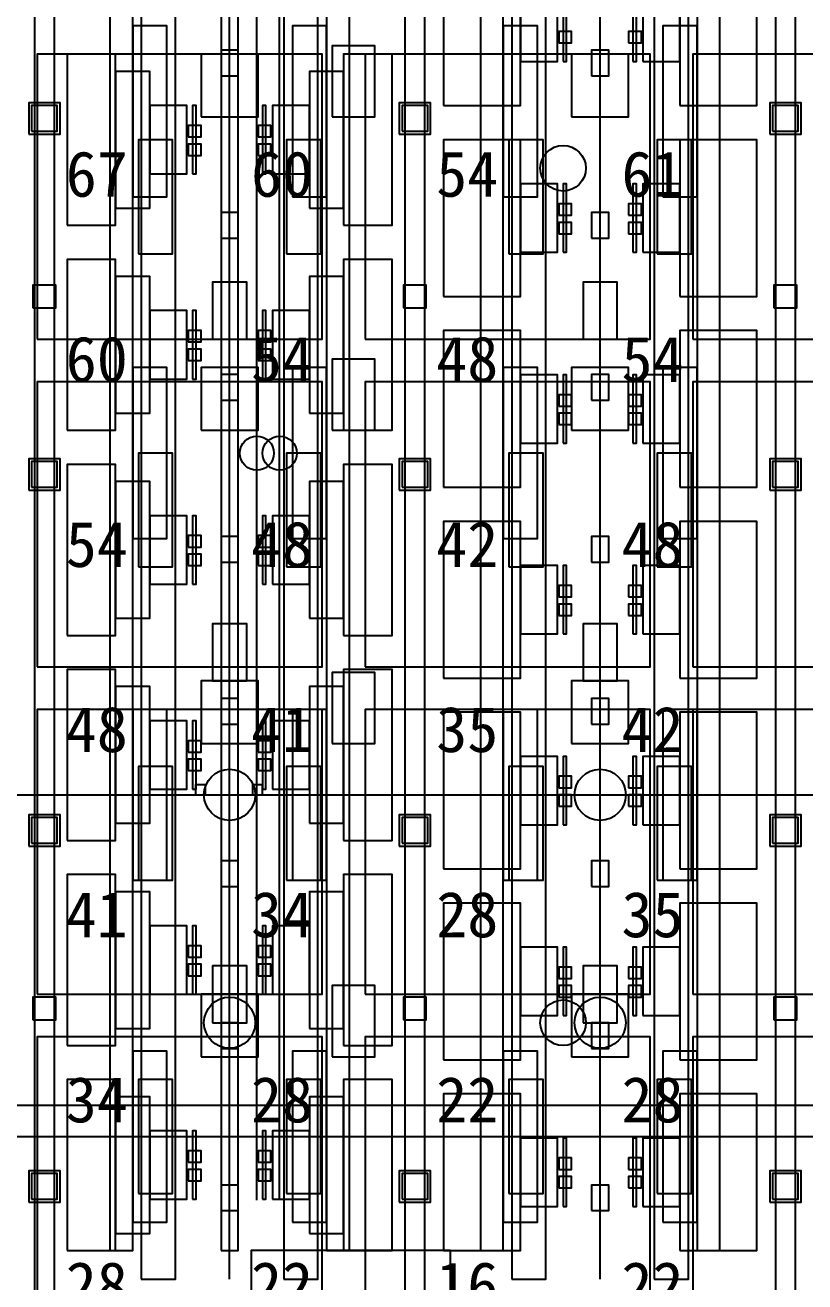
# Model space of a CAD drawing. Header units: metres. Extents: x -1640 to 1560, y -268 to 2338.
# Drawn here: x -118.92 to -91.57, y 889.9 to 934.02 of the extents above; entities that cross this region are included whole.
import ezdxf

# ---------------------------------------------------------------- set-up
doc = ezdxf.new("R2010")
doc.units = ezdxf.units.M
for name, color, linetype in [('1F_CHL', 4, 'Continuous'), ('1F_EHS_GAS_DETECTOR', 6, 'Continuous'), ('1F_PUMP', 2, 'Continuous'), ('1F_SCR', 3, 'Continuous'), ('1F_STRUCT_COLUMN', 8, 'Continuous'), ('2F_CSF_LATERAL_RACK_CONCEPT', 9, 'Continuous'), ('2F_EHS_GAS_DETECTOR', 6, 'Continuous'), ('2F_RFG', 5, 'Continuous'), ('2F_STRUCT_COLUMN', 8, 'Continuous'), ('2F_VMB', 6, 'Continuous'), ('3F_CLEANROOM_OVERHEAD_PIPE_DUCT_CONCEPT', 9, 'Continuous'), ('3F_CMP', 5, 'Continuous'), ('3F_EHS_EGRESS_DIST_M', 2, 'Continuous'), ('3F_EHS_SAFETY_SHOWER_EYEWASH_CONCEPT', 3, 'Continuous'), ('3F_ETCH', 2, 'Continuous'), ('3F_FOUP', 5, 'Continuous'), ('3F_OHT', 9, 'Continuous'), ('3F_OHTV', 1, 'Continuous'), ('3F_STRUCT_COLUMN', 8, 'Continuous'), ('3F_TBAR', 6, 'Continuous'), ('4F_FFU', 1, 'Continuous'), ('4F_STRUCT_PLENUM_TRUSS_CONCEPT', 9, 'Continuous'), ('5F_CHL', 4, 'Continuous'), ('5F_EHS_GAS_DETECTOR', 6, 'Continuous'), ('5F_PUMP', 2, 'Continuous'), ('5F_SCR', 3, 'Continuous'), ('5F_STRUCT_COLUMN', 8, 'Continuous'), ('6F_CSF_LATERAL_RACK_CONCEPT', 9, 'Continuous'), ('6F_EHS_GAS_DETECTOR', 6, 'Continuous'), ('6F_RFG', 5, 'Continuous'), ('6F_STRUCT_COLUMN', 8, 'Continuous'), ('6F_VMB', 6, 'Continuous'), ('7F_CLEANROOM_OVERHEAD_PIPE_DUCT_CONCEPT', 9, 'Continuous'), ('7F_CMP', 5, 'Continuous'), ('7F_EHS_EGRESS_DIST_M', 2, 'Continuous'), ('7F_EHS_SAFETY_SHOWER_EYEWASH_CONCEPT', 3, 'Continuous'), ('7F_ETCH', 2, 'Continuous'), ('7F_FOUP', 5, 'Continuous'), ('7F_OHT', 9, 'Continuous'), ('7F_OHTV', 1, 'Continuous'), ('7F_STRUCT_COLUMN', 8, 'Continuous'), ('7F_TBAR', 6, 'Continuous'), ('8F_FFU', 1, 'Continuous'), ('8F_STRUCT_PLENUM_TRUSS_CONCEPT', 9, 'Continuous'), ('EHS_GAS_SUPPLY', 3, 'Continuous'), ('EHS_PROCESS_EXHAUST', 1, 'Continuous'), ('EHS_TREATED_EXHAUST', 30, 'Continuous'), ('RF_RSC', 4, 'Continuous'), ('UTIL_GAS.SPEC_CONCEPT', 3, 'Continuous'), ('UTIL_PCW.R_CONCEPT', 1, 'Continuous'), ('UTIL_PCW.R_RISER', 1, 'Continuous'), ('UTIL_PCW.S_CONCEPT', 6, 'Continuous'), ('UTIL_PCW.S_RISER', 6, 'Continuous'), ('UTIL_UPW.R_CONCEPT', 2, 'Continuous'), ('UTIL_UPW.S_CONCEPT', 1, 'Continuous')]:
    doc.layers.add(name, color=color, linetype=linetype)

msp = doc.modelspace()

# ---------------------------------------------------------------- linework, layer by layer
at = {"layer": '1F_CHL'}
for points in [[(-108.15, 930.8), (-106.65, 930.8), (-106.65, 933.3), (-108.15, 933.3)], [(-108.15, 919.8), (-106.65, 919.8), (-106.65, 922.3), (-108.15, 922.3)], [(-108.15, 908.8), (-106.65, 908.8), (-106.65, 911.3), (-108.15, 911.3)], [(-108.15, 897.8), (-106.65, 897.8), (-106.65, 900.3), (-108.15, 900.3)]]:
    msp.add_lwpolyline(points, close=True, dxfattribs=at)
at = {"layer": '1F_EHS_GAS_DETECTOR'}
for centre in [(-111.75, 899), (-98.75, 899)]:
    msp.add_circle(centre, 0.9, dxfattribs=at)
at = {"layer": '1F_PUMP'}
for points in [[(-114.95, 926), (-113.75, 926), (-113.75, 930), (-114.95, 930)], [(-109.75, 926), (-108.55, 926), (-108.55, 930), (-109.75, 930)], [(-101.95, 926), (-100.75, 926), (-100.75, 930), (-101.95, 930)], [(-96.75, 926), (-95.55, 926), (-95.55, 930), (-96.75, 930)], [(-114.95, 915), (-113.75, 915), (-113.75, 919), (-114.95, 919)], [(-109.75, 915), (-108.55, 915), (-108.55, 919), (-109.75, 919)], [(-101.95, 915), (-100.75, 915), (-100.75, 919), (-101.95, 919)], [(-96.75, 915), (-95.55, 915), (-95.55, 919), (-96.75, 919)], [(-114.95, 904), (-113.75, 904), (-113.75, 908), (-114.95, 908)], [(-109.75, 904), (-108.55, 904), (-108.55, 908), (-109.75, 908)], [(-101.95, 904), (-100.75, 904), (-100.75, 908), (-101.95, 908)], [(-96.75, 904), (-95.55, 904), (-95.55, 908), (-96.75, 908)], [(-114.95, 893), (-113.75, 893), (-113.75, 897), (-114.95, 897)], [(-109.75, 893), (-108.55, 893), (-108.55, 897), (-109.75, 897)], [(-101.95, 893), (-100.75, 893), (-100.75, 897), (-101.95, 897)], [(-96.75, 893), (-95.55, 893), (-95.55, 897), (-96.75, 897)]]:
    msp.add_lwpolyline(points, close=True, dxfattribs=at)
at = {"layer": '1F_SCR'}
for points in [[(-112.75, 930.8), (-110.75, 930.8), (-110.75, 933), (-112.75, 933)], [(-99.75, 930.8), (-97.75, 930.8), (-97.75, 933), (-99.75, 933)], [(-112.75, 919.8), (-110.75, 919.8), (-110.75, 922), (-112.75, 922)], [(-99.75, 919.8), (-97.75, 919.8), (-97.75, 922), (-99.75, 922)], [(-112.75, 908.8), (-110.75, 908.8), (-110.75, 911), (-112.75, 911)], [(-99.75, 908.8), (-97.75, 908.8), (-97.75, 911), (-99.75, 911)], [(-112.75, 897.8), (-110.75, 897.8), (-110.75, 900), (-112.75, 900)], [(-99.75, 897.8), (-97.75, 897.8), (-97.75, 900), (-99.75, 900)]]:
    msp.add_lwpolyline(points, close=True, dxfattribs=at)
at = {"layer": '1F_STRUCT_COLUMN'}
for points in [[(-118.8, 930.2), (-117.7, 930.2), (-117.7, 931.3), (-118.8, 931.3)], [(-105.8, 930.2), (-104.7, 930.2), (-104.7, 931.3), (-105.8, 931.3)], [(-92.8, 930.2), (-91.7, 930.2), (-91.7, 931.3), (-92.8, 931.3)], [(-118.8, 917.7), (-117.7, 917.7), (-117.7, 918.8), (-118.8, 918.8)], [(-105.8, 917.7), (-104.7, 917.7), (-104.7, 918.8), (-105.8, 918.8)], [(-92.8, 917.7), (-91.7, 917.7), (-91.7, 918.8), (-92.8, 918.8)], [(-118.8, 905.2), (-117.7, 905.2), (-117.7, 906.3), (-118.8, 906.3)], [(-105.8, 905.2), (-104.7, 905.2), (-104.7, 906.3), (-105.8, 906.3)], [(-92.8, 905.2), (-91.7, 905.2), (-91.7, 906.3), (-92.8, 906.3)], [(-118.8, 892.7), (-117.7, 892.7), (-117.7, 893.8), (-118.8, 893.8)], [(-105.8, 892.7), (-104.7, 892.7), (-104.7, 893.8), (-105.8, 893.8)], [(-92.8, 892.7), (-91.7, 892.7), (-91.7, 893.8), (-92.8, 893.8)]]:
    msp.add_lwpolyline(points, close=True, dxfattribs=at)
at = {"layer": '2F_CSF_LATERAL_RACK_CONCEPT'}
for points in [[(-115.95, 891), (-115.15, 891), (-115.15, 1041), (-115.95, 1041)], [(-108.35, 891), (-107.55, 891), (-107.55, 1041), (-108.35, 1041)], [(-102.95, 891), (-102.15, 891), (-102.15, 1041), (-102.95, 1041)], [(-95.35, 891), (-94.55, 891), (-94.55, 1041), (-95.35, 1041)]]:
    msp.add_lwpolyline(points, close=True, dxfattribs=at)
at = {"layer": '2F_EHS_GAS_DETECTOR'}
for centre in [(-111.75, 907), (-98.75, 907)]:
    msp.add_circle(centre, 0.9, dxfattribs=at)
at = {"layer": '2F_RFG'}
for points in [[(-115.15, 928), (-113.95, 928), (-113.95, 934), (-115.15, 934)], [(-109.55, 928), (-108.35, 928), (-108.35, 934), (-109.55, 934)], [(-102.15, 928), (-100.95, 928), (-100.95, 934), (-102.15, 934)], [(-96.55, 928), (-95.35, 928), (-95.35, 934), (-96.55, 934)], [(-115.15, 916), (-113.95, 916), (-113.95, 922), (-115.15, 922)], [(-109.55, 916), (-108.35, 916), (-108.35, 922), (-109.55, 922)], [(-102.15, 916), (-100.95, 916), (-100.95, 922), (-102.15, 922)], [(-96.55, 916), (-95.35, 916), (-95.35, 922), (-96.55, 922)], [(-115.15, 904), (-113.95, 904), (-113.95, 910), (-115.15, 910)], [(-109.55, 904), (-108.35, 904), (-108.35, 910), (-109.55, 910)], [(-102.15, 904), (-100.95, 904), (-100.95, 910), (-102.15, 910)], [(-96.55, 904), (-95.35, 904), (-95.35, 910), (-96.55, 910)], [(-115.15, 892), (-113.95, 892), (-113.95, 898), (-115.15, 898)], [(-109.55, 892), (-108.35, 892), (-108.35, 898), (-109.55, 898)], [(-102.15, 892), (-100.95, 892), (-100.95, 898), (-102.15, 898)], [(-96.55, 892), (-95.35, 892), (-95.35, 898), (-96.55, 898)]]:
    msp.add_lwpolyline(points, close=True, dxfattribs=at)
at = {"layer": '2F_STRUCT_COLUMN'}
for points in [[(-118.7, 930.3), (-117.8, 930.3), (-117.8, 931.2), (-118.7, 931.2)], [(-105.7, 930.3), (-104.8, 930.3), (-104.8, 931.2), (-105.7, 931.2)], [(-92.7, 930.3), (-91.8, 930.3), (-91.8, 931.2), (-92.7, 931.2)], [(-118.7, 917.8), (-117.8, 917.8), (-117.8, 918.7), (-118.7, 918.7)], [(-105.7, 917.8), (-104.8, 917.8), (-104.8, 918.7), (-105.7, 918.7)], [(-92.7, 917.8), (-91.8, 917.8), (-91.8, 918.7), (-92.7, 918.7)], [(-118.7, 905.3), (-117.8, 905.3), (-117.8, 906.2), (-118.7, 906.2)], [(-105.7, 905.3), (-104.8, 905.3), (-104.8, 906.2), (-105.7, 906.2)], [(-92.7, 905.3), (-91.8, 905.3), (-91.8, 906.2), (-92.7, 906.2)], [(-118.7, 892.8), (-117.8, 892.8), (-117.8, 893.7), (-118.7, 893.7)], [(-105.7, 892.8), (-104.8, 892.8), (-104.8, 893.7), (-105.7, 893.7)], [(-92.7, 892.8), (-91.8, 892.8), (-91.8, 893.7), (-92.7, 893.7)]]:
    msp.add_lwpolyline(points, close=True, dxfattribs=at)
at = {"layer": '2F_VMB'}
for points in [[(-112.35, 923), (-111.15, 923), (-111.15, 925), (-112.35, 925)], [(-99.35, 923), (-98.15, 923), (-98.15, 925), (-99.35, 925)], [(-112.35, 911), (-111.15, 911), (-111.15, 913), (-112.35, 913)], [(-99.35, 911), (-98.15, 911), (-98.15, 913), (-99.35, 913)], [(-112.35, 899), (-111.15, 899), (-111.15, 901), (-112.35, 901)], [(-99.35, 899), (-98.15, 899), (-98.15, 901), (-99.35, 901)]]:
    msp.add_lwpolyline(points, close=True, dxfattribs=at)
at = {"layer": '3F_CLEANROOM_OVERHEAD_PIPE_DUCT_CONCEPT'}
for points in [[(-114.85, 890), (-113.65, 890), (-113.65, 1042), (-114.85, 1042)], [(-109.85, 890), (-108.65, 890), (-108.65, 1042), (-109.85, 1042)], [(-101.85, 890), (-100.65, 890), (-100.65, 1042), (-101.85, 1042)], [(-96.85, 890), (-95.65, 890), (-95.65, 1042), (-96.85, 1042)]]:
    msp.add_lwpolyline(points, close=True, dxfattribs=at)
at = {"layer": '3F_CMP'}
for points in [[(-104.25, 931.2), (-101.55, 931.2), (-101.55, 936.7), (-104.25, 936.7)], [(-95.95, 931.2), (-93.25, 931.2), (-93.25, 936.7), (-95.95, 936.7)], [(-101.55, 932.75), (-100.25, 932.75), (-100.25, 935.15), (-101.55, 935.15)], [(-97.25, 932.75), (-95.95, 932.75), (-95.95, 935.15), (-97.25, 935.15)], [(-104.25, 924.5), (-101.55, 924.5), (-101.55, 930), (-104.25, 930)], [(-95.95, 924.5), (-93.25, 924.5), (-93.25, 930), (-95.95, 930)], [(-101.55, 926.05), (-100.25, 926.05), (-100.25, 928.45), (-101.55, 928.45)], [(-97.25, 926.05), (-95.95, 926.05), (-95.95, 928.45), (-97.25, 928.45)], [(-104.25, 917.8), (-101.55, 917.8), (-101.55, 923.3), (-104.25, 923.3)], [(-95.95, 917.8), (-93.25, 917.8), (-93.25, 923.3), (-95.95, 923.3)], [(-101.55, 919.35), (-100.25, 919.35), (-100.25, 921.75), (-101.55, 921.75)], [(-97.25, 919.35), (-95.95, 919.35), (-95.95, 921.75), (-97.25, 921.75)], [(-104.25, 911.1), (-101.55, 911.1), (-101.55, 916.6), (-104.25, 916.6)], [(-95.95, 911.1), (-93.25, 911.1), (-93.25, 916.6), (-95.95, 916.6)], [(-101.55, 912.65), (-100.25, 912.65), (-100.25, 915.05), (-101.55, 915.05)], [(-97.25, 912.65), (-95.95, 912.65), (-95.95, 915.05), (-97.25, 915.05)], [(-104.25, 904.4), (-101.55, 904.4), (-101.55, 909.9), (-104.25, 909.9)], [(-95.95, 904.4), (-93.25, 904.4), (-93.25, 909.9), (-95.95, 909.9)], [(-101.55, 905.95), (-100.25, 905.95), (-100.25, 908.35), (-101.55, 908.35)], [(-97.25, 905.95), (-95.95, 905.95), (-95.95, 908.35), (-97.25, 908.35)], [(-104.25, 897.7), (-101.55, 897.7), (-101.55, 903.2), (-104.25, 903.2)], [(-95.95, 897.7), (-93.25, 897.7), (-93.25, 903.2), (-95.95, 903.2)], [(-101.55, 899.25), (-100.25, 899.25), (-100.25, 901.65), (-101.55, 901.65)], [(-97.25, 899.25), (-95.95, 899.25), (-95.95, 901.65), (-97.25, 901.65)], [(-104.25, 891), (-101.55, 891), (-101.55, 896.5), (-104.25, 896.5)], [(-95.95, 891), (-93.25, 891), (-93.25, 896.5), (-95.95, 896.5)], [(-101.55, 892.55), (-100.25, 892.55), (-100.25, 894.95), (-101.55, 894.95)], [(-97.25, 892.55), (-95.95, 892.55), (-95.95, 894.95), (-97.25, 894.95)]]:
    msp.add_lwpolyline(points, close=True, dxfattribs=at)
at = {"layer": '3F_EHS_SAFETY_SHOWER_EYEWASH_CONCEPT'}
for centre in [(-100.05, 929), (-100.05, 899)]:
    msp.add_circle(centre, 0.8, dxfattribs=at)
at = {"layer": '3F_ETCH'}
for points in [[(-117.45, 927), (-115.75, 927), (-115.75, 933), (-117.45, 933)], [(-107.75, 927), (-106.05, 927), (-106.05, 933), (-107.75, 933)], [(-115.75, 927.6), (-114.55, 927.6), (-114.55, 932.4), (-115.75, 932.4)], [(-108.95, 927.6), (-107.75, 927.6), (-107.75, 932.4), (-108.95, 932.4)], [(-114.55, 928.8), (-113.25, 928.8), (-113.25, 931.2), (-114.55, 931.2)], [(-110.25, 928.8), (-108.95, 928.8), (-108.95, 931.2), (-110.25, 931.2)], [(-117.45, 919.8), (-115.75, 919.8), (-115.75, 925.8), (-117.45, 925.8)], [(-107.75, 919.8), (-106.05, 919.8), (-106.05, 925.8), (-107.75, 925.8)], [(-115.75, 920.4), (-114.55, 920.4), (-114.55, 925.2), (-115.75, 925.2)], [(-108.95, 920.4), (-107.75, 920.4), (-107.75, 925.2), (-108.95, 925.2)], [(-114.55, 921.6), (-113.25, 921.6), (-113.25, 924), (-114.55, 924)], [(-110.25, 921.6), (-108.95, 921.6), (-108.95, 924), (-110.25, 924)], [(-117.45, 912.6), (-115.75, 912.6), (-115.75, 918.6), (-117.45, 918.6)], [(-107.75, 912.6), (-106.05, 912.6), (-106.05, 918.6), (-107.75, 918.6)], [(-115.75, 913.2), (-114.55, 913.2), (-114.55, 918), (-115.75, 918)], [(-108.95, 913.2), (-107.75, 913.2), (-107.75, 918), (-108.95, 918)], [(-114.55, 914.4), (-113.25, 914.4), (-113.25, 916.8), (-114.55, 916.8)], [(-110.25, 914.4), (-108.95, 914.4), (-108.95, 916.8), (-110.25, 916.8)], [(-117.45, 905.4), (-115.75, 905.4), (-115.75, 911.4), (-117.45, 911.4)], [(-107.75, 905.4), (-106.05, 905.4), (-106.05, 911.4), (-107.75, 911.4)], [(-115.75, 906), (-114.55, 906), (-114.55, 910.8), (-115.75, 910.8)], [(-108.95, 906), (-107.75, 906), (-107.75, 910.8), (-108.95, 910.8)], [(-114.55, 907.2), (-113.25, 907.2), (-113.25, 909.6), (-114.55, 909.6)], [(-110.25, 907.2), (-108.95, 907.2), (-108.95, 909.6), (-110.25, 909.6)], [(-117.45, 898.2), (-115.75, 898.2), (-115.75, 904.2), (-117.45, 904.2)], [(-107.75, 898.2), (-106.05, 898.2), (-106.05, 904.2), (-107.75, 904.2)], [(-115.75, 898.8), (-114.55, 898.8), (-114.55, 903.6), (-115.75, 903.6)], [(-108.95, 898.8), (-107.75, 898.8), (-107.75, 903.6), (-108.95, 903.6)], [(-114.55, 900), (-113.25, 900), (-113.25, 902.4), (-114.55, 902.4)], [(-110.25, 900), (-108.95, 900), (-108.95, 902.4), (-110.25, 902.4)], [(-117.45, 891), (-115.75, 891), (-115.75, 897), (-117.45, 897)], [(-107.75, 891), (-106.05, 891), (-106.05, 897), (-107.75, 897)], [(-115.75, 891.6), (-114.55, 891.6), (-114.55, 896.4), (-115.75, 896.4)], [(-108.95, 891.6), (-107.75, 891.6), (-107.75, 896.4), (-108.95, 896.4)], [(-114.55, 892.8), (-113.25, 892.8), (-113.25, 895.2), (-114.55, 895.2)], [(-110.25, 892.8), (-108.95, 892.8), (-108.95, 895.2), (-110.25, 895.2)]]:
    msp.add_lwpolyline(points, close=True, dxfattribs=at)
at = {"layer": '3F_FOUP'}
for points in [[(-100.2, 933.4), (-99.75, 933.4), (-99.75, 933.8), (-100.2, 933.8)], [(-97.75, 933.4), (-97.3, 933.4), (-97.3, 933.8), (-97.75, 933.8)], [(-113.2, 930.1), (-112.75, 930.1), (-112.75, 930.5), (-113.2, 930.5)], [(-110.75, 930.1), (-110.3, 930.1), (-110.3, 930.5), (-110.75, 930.5)], [(-113.2, 929.45), (-112.75, 929.45), (-112.75, 929.85), (-113.2, 929.85)], [(-110.75, 929.45), (-110.3, 929.45), (-110.3, 929.85), (-110.75, 929.85)], [(-100.2, 927.35), (-99.75, 927.35), (-99.75, 927.75), (-100.2, 927.75)], [(-97.75, 927.35), (-97.3, 927.35), (-97.3, 927.75), (-97.75, 927.75)], [(-100.2, 926.7), (-99.75, 926.7), (-99.75, 927.1), (-100.2, 927.1)], [(-97.75, 926.7), (-97.3, 926.7), (-97.3, 927.1), (-97.75, 927.1)], [(-113.2, 922.9), (-112.75, 922.9), (-112.75, 923.3), (-113.2, 923.3)], [(-110.75, 922.9), (-110.3, 922.9), (-110.3, 923.3), (-110.75, 923.3)], [(-113.2, 922.25), (-112.75, 922.25), (-112.75, 922.65), (-113.2, 922.65)], [(-110.75, 922.25), (-110.3, 922.25), (-110.3, 922.65), (-110.75, 922.65)], [(-100.2, 920.65), (-99.75, 920.65), (-99.75, 921.05), (-100.2, 921.05)], [(-97.75, 920.65), (-97.3, 920.65), (-97.3, 921.05), (-97.75, 921.05)], [(-100.2, 920), (-99.75, 920), (-99.75, 920.4), (-100.2, 920.4)], [(-97.75, 920), (-97.3, 920), (-97.3, 920.4), (-97.75, 920.4)], [(-113.2, 915.7), (-112.75, 915.7), (-112.75, 916.1), (-113.2, 916.1)], [(-110.75, 915.7), (-110.3, 915.7), (-110.3, 916.1), (-110.75, 916.1)], [(-113.2, 915.05), (-112.75, 915.05), (-112.75, 915.45), (-113.2, 915.45)], [(-110.75, 915.05), (-110.3, 915.05), (-110.3, 915.45), (-110.75, 915.45)], [(-100.2, 913.95), (-99.75, 913.95), (-99.75, 914.35), (-100.2, 914.35)], [(-97.75, 913.95), (-97.3, 913.95), (-97.3, 914.35), (-97.75, 914.35)], [(-100.2, 913.3), (-99.75, 913.3), (-99.75, 913.7), (-100.2, 913.7)], [(-97.75, 913.3), (-97.3, 913.3), (-97.3, 913.7), (-97.75, 913.7)], [(-113.2, 908.5), (-112.75, 908.5), (-112.75, 908.9), (-113.2, 908.9)], [(-110.75, 908.5), (-110.3, 908.5), (-110.3, 908.9), (-110.75, 908.9)], [(-113.2, 907.85), (-112.75, 907.85), (-112.75, 908.25), (-113.2, 908.25)], [(-110.75, 907.85), (-110.3, 907.85), (-110.3, 908.25), (-110.75, 908.25)], [(-100.2, 907.25), (-99.75, 907.25), (-99.75, 907.65), (-100.2, 907.65)], [(-97.75, 907.25), (-97.3, 907.25), (-97.3, 907.65), (-97.75, 907.65)], [(-100.2, 906.6), (-99.75, 906.6), (-99.75, 907), (-100.2, 907)], [(-97.75, 906.6), (-97.3, 906.6), (-97.3, 907), (-97.75, 907)], [(-113.2, 901.3), (-112.75, 901.3), (-112.75, 901.7), (-113.2, 901.7)], [(-110.75, 901.3), (-110.3, 901.3), (-110.3, 901.7), (-110.75, 901.7)], [(-113.2, 900.65), (-112.75, 900.65), (-112.75, 901.05), (-113.2, 901.05)], [(-110.75, 900.65), (-110.3, 900.65), (-110.3, 901.05), (-110.75, 901.05)], [(-100.2, 900.55), (-99.75, 900.55), (-99.75, 900.95), (-100.2, 900.95)], [(-97.75, 900.55), (-97.3, 900.55), (-97.3, 900.95), (-97.75, 900.95)], [(-100.2, 899.9), (-99.75, 899.9), (-99.75, 900.3), (-100.2, 900.3)], [(-97.75, 899.9), (-97.3, 899.9), (-97.3, 900.3), (-97.75, 900.3)], [(-113.2, 894.1), (-112.75, 894.1), (-112.75, 894.5), (-113.2, 894.5)], [(-110.75, 894.1), (-110.3, 894.1), (-110.3, 894.5), (-110.75, 894.5)], [(-100.2, 893.85), (-99.75, 893.85), (-99.75, 894.25), (-100.2, 894.25)], [(-97.75, 893.85), (-97.3, 893.85), (-97.3, 894.25), (-97.75, 894.25)], [(-113.2, 893.45), (-112.75, 893.45), (-112.75, 893.85), (-113.2, 893.85)], [(-110.75, 893.45), (-110.3, 893.45), (-110.3, 893.85), (-110.75, 893.85)], [(-100.2, 893.2), (-99.75, 893.2), (-99.75, 893.6), (-100.2, 893.6)], [(-97.75, 893.2), (-97.3, 893.2), (-97.3, 893.6), (-97.75, 893.6)]]:
    msp.add_lwpolyline(points, close=True, dxfattribs=at)
at = {"layer": '3F_OHT'}
for p, q in [((-111.75, 890), (-111.75, 962)), ((-98.75, 890), (-98.75, 962))]:
    msp.add_line(p, q, dxfattribs=at)
at = {"layer": '3F_OHTV'}
for points in [[(-112.05, 932.25), (-111.45, 932.25), (-111.45, 933.15), (-112.05, 933.15)], [(-99.05, 932.25), (-98.45, 932.25), (-98.45, 933.15), (-99.05, 933.15)], [(-112.05, 926.55), (-111.45, 926.55), (-111.45, 927.45), (-112.05, 927.45)], [(-99.05, 926.55), (-98.45, 926.55), (-98.45, 927.45), (-99.05, 927.45)], [(-112.05, 920.86), (-111.45, 920.86), (-111.45, 921.76), (-112.05, 921.76)], [(-99.05, 920.86), (-98.45, 920.86), (-98.45, 921.76), (-99.05, 921.76)], [(-112.05, 915.17), (-111.45, 915.17), (-111.45, 916.07), (-112.05, 916.07)], [(-99.05, 915.17), (-98.45, 915.17), (-98.45, 916.07), (-99.05, 916.07)], [(-112.05, 909.48), (-111.45, 909.48), (-111.45, 910.38), (-112.05, 910.38)], [(-99.05, 909.48), (-98.45, 909.48), (-98.45, 910.38), (-99.05, 910.38)], [(-112.05, 903.78), (-111.45, 903.78), (-111.45, 904.68), (-112.05, 904.68)], [(-99.05, 903.78), (-98.45, 903.78), (-98.45, 904.68), (-99.05, 904.68)], [(-112.05, 898.09), (-111.45, 898.09), (-111.45, 898.99), (-112.05, 898.99)], [(-99.05, 898.09), (-98.45, 898.09), (-98.45, 898.99), (-99.05, 898.99)], [(-112.05, 892.4), (-111.45, 892.4), (-111.45, 893.3), (-112.05, 893.3)], [(-99.05, 892.4), (-98.45, 892.4), (-98.45, 893.3), (-99.05, 893.3)]]:
    msp.add_lwpolyline(points, close=True, dxfattribs=at)
at = {"layer": '3F_STRUCT_COLUMN'}
for points in [[(-118.65, 924.1), (-117.85, 924.1), (-117.85, 924.9), (-118.65, 924.9)], [(-105.65, 924.1), (-104.85, 924.1), (-104.85, 924.9), (-105.65, 924.9)], [(-92.65, 924.1), (-91.85, 924.1), (-91.85, 924.9), (-92.65, 924.9)], [(-118.65, 899.1), (-117.85, 899.1), (-117.85, 899.9), (-118.65, 899.9)], [(-105.65, 899.1), (-104.85, 899.1), (-104.85, 899.9), (-105.65, 899.9)], [(-92.65, 899.1), (-91.85, 899.1), (-91.85, 899.9), (-92.65, 899.9)]]:
    msp.add_lwpolyline(points, close=True, dxfattribs=at)
at = {"layer": '3F_TBAR'}
for points in [[(-100.05, 932.75), (-99.93, 932.75), (-99.93, 935.15), (-100.05, 935.15)], [(-97.6, 932.75), (-97.48, 932.75), (-97.48, 935.15), (-97.6, 935.15)], [(-113.05, 928.8), (-112.93, 928.8), (-112.93, 931.2), (-113.05, 931.2)], [(-110.6, 928.8), (-110.48, 928.8), (-110.48, 931.2), (-110.6, 931.2)], [(-100.05, 926.05), (-99.93, 926.05), (-99.93, 928.45), (-100.05, 928.45)], [(-97.6, 926.05), (-97.48, 926.05), (-97.48, 928.45), (-97.6, 928.45)], [(-113.05, 921.6), (-112.93, 921.6), (-112.93, 924), (-113.05, 924)], [(-110.6, 921.6), (-110.48, 921.6), (-110.48, 924), (-110.6, 924)], [(-100.05, 919.35), (-99.93, 919.35), (-99.93, 921.75), (-100.05, 921.75)], [(-97.6, 919.35), (-97.48, 919.35), (-97.48, 921.75), (-97.6, 921.75)], [(-113.05, 914.4), (-112.93, 914.4), (-112.93, 916.8), (-113.05, 916.8)], [(-110.6, 914.4), (-110.48, 914.4), (-110.48, 916.8), (-110.6, 916.8)], [(-100.05, 912.65), (-99.93, 912.65), (-99.93, 915.05), (-100.05, 915.05)], [(-97.6, 912.65), (-97.48, 912.65), (-97.48, 915.05), (-97.6, 915.05)], [(-113.05, 907.2), (-112.93, 907.2), (-112.93, 909.6), (-113.05, 909.6)], [(-110.6, 907.2), (-110.48, 907.2), (-110.48, 909.6), (-110.6, 909.6)], [(-100.05, 905.95), (-99.93, 905.95), (-99.93, 908.35), (-100.05, 908.35)], [(-97.6, 905.95), (-97.48, 905.95), (-97.48, 908.35), (-97.6, 908.35)], [(-113.05, 900), (-112.93, 900), (-112.93, 902.4), (-113.05, 902.4)], [(-110.6, 900), (-110.48, 900), (-110.48, 902.4), (-110.6, 902.4)], [(-100.05, 899.25), (-99.93, 899.25), (-99.93, 901.65), (-100.05, 901.65)], [(-97.6, 899.25), (-97.48, 899.25), (-97.48, 901.65), (-97.6, 901.65)], [(-113.05, 892.8), (-112.93, 892.8), (-112.93, 895.2), (-113.05, 895.2)], [(-110.6, 892.8), (-110.48, 892.8), (-110.48, 895.2), (-110.6, 895.2)], [(-100.05, 892.55), (-99.93, 892.55), (-99.93, 894.95), (-100.05, 894.95)], [(-97.6, 892.55), (-97.48, 892.55), (-97.48, 894.95), (-97.6, 894.95)]]:
    msp.add_lwpolyline(points, close=True, dxfattribs=at)
at = {"layer": '4F_FFU'}
for points in [[(-118.5, 923), (-108.5, 923), (-108.5, 933), (-118.5, 933)], [(-107, 923), (-97, 923), (-97, 933), (-107, 933)], [(-95.5, 923), (-85.5, 923), (-85.5, 933), (-95.5, 933)], [(-118.5, 911.5), (-108.5, 911.5), (-108.5, 921.5), (-118.5, 921.5)], [(-107, 911.5), (-97, 911.5), (-97, 921.5), (-107, 921.5)], [(-95.5, 911.5), (-85.5, 911.5), (-85.5, 921.5), (-95.5, 921.5)], [(-118.5, 900), (-108.5, 900), (-108.5, 910), (-118.5, 910)], [(-107, 900), (-97, 900), (-97, 910), (-107, 910)], [(-95.5, 900), (-85.5, 900), (-85.5, 910), (-95.5, 910)], [(-118.5, 888.5), (-108.5, 888.5), (-108.5, 898.5), (-118.5, 898.5)], [(-107, 888.5), (-97, 888.5), (-97, 898.5), (-107, 898.5)], [(-95.5, 888.5), (-85.5, 888.5), (-85.5, 898.5), (-95.5, 898.5)]]:
    msp.add_lwpolyline(points, close=True, dxfattribs=at)
at = {"layer": '4F_STRUCT_PLENUM_TRUSS_CONCEPT'}
for points in [[(-118.6, 887), (-117.9, 887), (-117.9, 1045), (-118.6, 1045)], [(-105.6, 887), (-104.9, 887), (-104.9, 1045), (-105.6, 1045)], [(-92.6, 887), (-91.9, 887), (-91.9, 1045), (-92.6, 1045)]]:
    msp.add_lwpolyline(points, close=True, dxfattribs=at)
at = {"layer": '5F_CHL'}
for points in [[(-108.15, 930.8), (-106.65, 930.8), (-106.65, 933.3), (-108.15, 933.3)], [(-108.15, 919.8), (-106.65, 919.8), (-106.65, 922.3), (-108.15, 922.3)], [(-108.15, 908.8), (-106.65, 908.8), (-106.65, 911.3), (-108.15, 911.3)], [(-108.15, 897.8), (-106.65, 897.8), (-106.65, 900.3), (-108.15, 900.3)]]:
    msp.add_lwpolyline(points, close=True, dxfattribs=at)
at = {"layer": '5F_EHS_GAS_DETECTOR'}
for centre in [(-111.75, 899), (-98.75, 899)]:
    msp.add_circle(centre, 0.9, dxfattribs=at)
at = {"layer": '5F_PUMP'}
for points in [[(-114.95, 926), (-113.75, 926), (-113.75, 930), (-114.95, 930)], [(-109.75, 926), (-108.55, 926), (-108.55, 930), (-109.75, 930)], [(-101.95, 926), (-100.75, 926), (-100.75, 930), (-101.95, 930)], [(-96.75, 926), (-95.55, 926), (-95.55, 930), (-96.75, 930)], [(-114.95, 915), (-113.75, 915), (-113.75, 919), (-114.95, 919)], [(-109.75, 915), (-108.55, 915), (-108.55, 919), (-109.75, 919)], [(-101.95, 915), (-100.75, 915), (-100.75, 919), (-101.95, 919)], [(-96.75, 915), (-95.55, 915), (-95.55, 919), (-96.75, 919)], [(-114.95, 904), (-113.75, 904), (-113.75, 908), (-114.95, 908)], [(-109.75, 904), (-108.55, 904), (-108.55, 908), (-109.75, 908)], [(-101.95, 904), (-100.75, 904), (-100.75, 908), (-101.95, 908)], [(-96.75, 904), (-95.55, 904), (-95.55, 908), (-96.75, 908)], [(-114.95, 893), (-113.75, 893), (-113.75, 897), (-114.95, 897)], [(-109.75, 893), (-108.55, 893), (-108.55, 897), (-109.75, 897)], [(-101.95, 893), (-100.75, 893), (-100.75, 897), (-101.95, 897)], [(-96.75, 893), (-95.55, 893), (-95.55, 897), (-96.75, 897)]]:
    msp.add_lwpolyline(points, close=True, dxfattribs=at)
at = {"layer": '5F_SCR'}
for points in [[(-112.75, 930.8), (-110.75, 930.8), (-110.75, 933), (-112.75, 933)], [(-99.75, 930.8), (-97.75, 930.8), (-97.75, 933), (-99.75, 933)], [(-112.75, 919.8), (-110.75, 919.8), (-110.75, 922), (-112.75, 922)], [(-99.75, 919.8), (-97.75, 919.8), (-97.75, 922), (-99.75, 922)], [(-112.75, 908.8), (-110.75, 908.8), (-110.75, 911), (-112.75, 911)], [(-99.75, 908.8), (-97.75, 908.8), (-97.75, 911), (-99.75, 911)], [(-112.75, 897.8), (-110.75, 897.8), (-110.75, 900), (-112.75, 900)], [(-99.75, 897.8), (-97.75, 897.8), (-97.75, 900), (-99.75, 900)]]:
    msp.add_lwpolyline(points, close=True, dxfattribs=at)
at = {"layer": '5F_STRUCT_COLUMN'}
for points in [[(-118.8, 930.2), (-117.7, 930.2), (-117.7, 931.3), (-118.8, 931.3)], [(-105.8, 930.2), (-104.7, 930.2), (-104.7, 931.3), (-105.8, 931.3)], [(-92.8, 930.2), (-91.7, 930.2), (-91.7, 931.3), (-92.8, 931.3)], [(-118.8, 917.7), (-117.7, 917.7), (-117.7, 918.8), (-118.8, 918.8)], [(-105.8, 917.7), (-104.7, 917.7), (-104.7, 918.8), (-105.8, 918.8)], [(-92.8, 917.7), (-91.7, 917.7), (-91.7, 918.8), (-92.8, 918.8)], [(-118.8, 905.2), (-117.7, 905.2), (-117.7, 906.3), (-118.8, 906.3)], [(-105.8, 905.2), (-104.7, 905.2), (-104.7, 906.3), (-105.8, 906.3)], [(-92.8, 905.2), (-91.7, 905.2), (-91.7, 906.3), (-92.8, 906.3)], [(-118.8, 892.7), (-117.7, 892.7), (-117.7, 893.8), (-118.8, 893.8)], [(-105.8, 892.7), (-104.7, 892.7), (-104.7, 893.8), (-105.8, 893.8)], [(-92.8, 892.7), (-91.7, 892.7), (-91.7, 893.8), (-92.8, 893.8)]]:
    msp.add_lwpolyline(points, close=True, dxfattribs=at)
at = {"layer": '6F_CSF_LATERAL_RACK_CONCEPT'}
for points in [[(-115.95, 891), (-115.15, 891), (-115.15, 1041), (-115.95, 1041)], [(-108.35, 891), (-107.55, 891), (-107.55, 1041), (-108.35, 1041)], [(-102.95, 891), (-102.15, 891), (-102.15, 1041), (-102.95, 1041)], [(-95.35, 891), (-94.55, 891), (-94.55, 1041), (-95.35, 1041)]]:
    msp.add_lwpolyline(points, close=True, dxfattribs=at)
at = {"layer": '6F_EHS_GAS_DETECTOR'}
for centre in [(-111.75, 907), (-98.75, 907)]:
    msp.add_circle(centre, 0.9, dxfattribs=at)
at = {"layer": '6F_RFG'}
for points in [[(-115.15, 928), (-113.95, 928), (-113.95, 934), (-115.15, 934)], [(-109.55, 928), (-108.35, 928), (-108.35, 934), (-109.55, 934)], [(-102.15, 928), (-100.95, 928), (-100.95, 934), (-102.15, 934)], [(-96.55, 928), (-95.35, 928), (-95.35, 934), (-96.55, 934)], [(-115.15, 916), (-113.95, 916), (-113.95, 922), (-115.15, 922)], [(-109.55, 916), (-108.35, 916), (-108.35, 922), (-109.55, 922)], [(-102.15, 916), (-100.95, 916), (-100.95, 922), (-102.15, 922)], [(-96.55, 916), (-95.35, 916), (-95.35, 922), (-96.55, 922)], [(-115.15, 904), (-113.95, 904), (-113.95, 910), (-115.15, 910)], [(-109.55, 904), (-108.35, 904), (-108.35, 910), (-109.55, 910)], [(-102.15, 904), (-100.95, 904), (-100.95, 910), (-102.15, 910)], [(-96.55, 904), (-95.35, 904), (-95.35, 910), (-96.55, 910)], [(-115.15, 892), (-113.95, 892), (-113.95, 898), (-115.15, 898)], [(-109.55, 892), (-108.35, 892), (-108.35, 898), (-109.55, 898)], [(-102.15, 892), (-100.95, 892), (-100.95, 898), (-102.15, 898)], [(-96.55, 892), (-95.35, 892), (-95.35, 898), (-96.55, 898)]]:
    msp.add_lwpolyline(points, close=True, dxfattribs=at)
at = {"layer": '6F_STRUCT_COLUMN'}
for points in [[(-118.7, 930.3), (-117.8, 930.3), (-117.8, 931.2), (-118.7, 931.2)], [(-105.7, 930.3), (-104.8, 930.3), (-104.8, 931.2), (-105.7, 931.2)], [(-92.7, 930.3), (-91.8, 930.3), (-91.8, 931.2), (-92.7, 931.2)], [(-118.7, 917.8), (-117.8, 917.8), (-117.8, 918.7), (-118.7, 918.7)], [(-105.7, 917.8), (-104.8, 917.8), (-104.8, 918.7), (-105.7, 918.7)], [(-92.7, 917.8), (-91.8, 917.8), (-91.8, 918.7), (-92.7, 918.7)], [(-118.7, 905.3), (-117.8, 905.3), (-117.8, 906.2), (-118.7, 906.2)], [(-105.7, 905.3), (-104.8, 905.3), (-104.8, 906.2), (-105.7, 906.2)], [(-92.7, 905.3), (-91.8, 905.3), (-91.8, 906.2), (-92.7, 906.2)], [(-118.7, 892.8), (-117.8, 892.8), (-117.8, 893.7), (-118.7, 893.7)], [(-105.7, 892.8), (-104.8, 892.8), (-104.8, 893.7), (-105.7, 893.7)], [(-92.7, 892.8), (-91.8, 892.8), (-91.8, 893.7), (-92.7, 893.7)]]:
    msp.add_lwpolyline(points, close=True, dxfattribs=at)
at = {"layer": '6F_VMB'}
for points in [[(-112.35, 923), (-111.15, 923), (-111.15, 925), (-112.35, 925)], [(-99.35, 923), (-98.15, 923), (-98.15, 925), (-99.35, 925)], [(-112.35, 911), (-111.15, 911), (-111.15, 913), (-112.35, 913)], [(-99.35, 911), (-98.15, 911), (-98.15, 913), (-99.35, 913)], [(-112.35, 899), (-111.15, 899), (-111.15, 901), (-112.35, 901)], [(-99.35, 899), (-98.15, 899), (-98.15, 901), (-99.35, 901)]]:
    msp.add_lwpolyline(points, close=True, dxfattribs=at)
at = {"layer": '7F_CLEANROOM_OVERHEAD_PIPE_DUCT_CONCEPT'}
for points in [[(-114.85, 890), (-113.65, 890), (-113.65, 1042), (-114.85, 1042)], [(-109.85, 890), (-108.65, 890), (-108.65, 1042), (-109.85, 1042)], [(-101.85, 890), (-100.65, 890), (-100.65, 1042), (-101.85, 1042)], [(-96.85, 890), (-95.65, 890), (-95.65, 1042), (-96.85, 1042)]]:
    msp.add_lwpolyline(points, close=True, dxfattribs=at)
at = {"layer": '7F_CMP'}
for points in [[(-104.25, 931.2), (-101.55, 931.2), (-101.55, 936.7), (-104.25, 936.7)], [(-95.95, 931.2), (-93.25, 931.2), (-93.25, 936.7), (-95.95, 936.7)], [(-101.55, 932.75), (-100.25, 932.75), (-100.25, 935.15), (-101.55, 935.15)], [(-97.25, 932.75), (-95.95, 932.75), (-95.95, 935.15), (-97.25, 935.15)], [(-104.25, 924.5), (-101.55, 924.5), (-101.55, 930), (-104.25, 930)], [(-95.95, 924.5), (-93.25, 924.5), (-93.25, 930), (-95.95, 930)], [(-101.55, 926.05), (-100.25, 926.05), (-100.25, 928.45), (-101.55, 928.45)], [(-97.25, 926.05), (-95.95, 926.05), (-95.95, 928.45), (-97.25, 928.45)], [(-104.25, 917.8), (-101.55, 917.8), (-101.55, 923.3), (-104.25, 923.3)], [(-95.95, 917.8), (-93.25, 917.8), (-93.25, 923.3), (-95.95, 923.3)], [(-101.55, 919.35), (-100.25, 919.35), (-100.25, 921.75), (-101.55, 921.75)], [(-97.25, 919.35), (-95.95, 919.35), (-95.95, 921.75), (-97.25, 921.75)], [(-104.25, 911.1), (-101.55, 911.1), (-101.55, 916.6), (-104.25, 916.6)], [(-95.95, 911.1), (-93.25, 911.1), (-93.25, 916.6), (-95.95, 916.6)], [(-101.55, 912.65), (-100.25, 912.65), (-100.25, 915.05), (-101.55, 915.05)], [(-97.25, 912.65), (-95.95, 912.65), (-95.95, 915.05), (-97.25, 915.05)], [(-104.25, 904.4), (-101.55, 904.4), (-101.55, 909.9), (-104.25, 909.9)], [(-95.95, 904.4), (-93.25, 904.4), (-93.25, 909.9), (-95.95, 909.9)], [(-101.55, 905.95), (-100.25, 905.95), (-100.25, 908.35), (-101.55, 908.35)], [(-97.25, 905.95), (-95.95, 905.95), (-95.95, 908.35), (-97.25, 908.35)], [(-104.25, 897.7), (-101.55, 897.7), (-101.55, 903.2), (-104.25, 903.2)], [(-95.95, 897.7), (-93.25, 897.7), (-93.25, 903.2), (-95.95, 903.2)], [(-101.55, 899.25), (-100.25, 899.25), (-100.25, 901.65), (-101.55, 901.65)], [(-97.25, 899.25), (-95.95, 899.25), (-95.95, 901.65), (-97.25, 901.65)], [(-104.25, 891), (-101.55, 891), (-101.55, 896.5), (-104.25, 896.5)], [(-95.95, 891), (-93.25, 891), (-93.25, 896.5), (-95.95, 896.5)], [(-101.55, 892.55), (-100.25, 892.55), (-100.25, 894.95), (-101.55, 894.95)], [(-97.25, 892.55), (-95.95, 892.55), (-95.95, 894.95), (-97.25, 894.95)]]:
    msp.add_lwpolyline(points, close=True, dxfattribs=at)
at = {"layer": '7F_EHS_SAFETY_SHOWER_EYEWASH_CONCEPT'}
for centre in [(-100.05, 929), (-100.05, 899)]:
    msp.add_circle(centre, 0.8, dxfattribs=at)
at = {"layer": '7F_ETCH'}
for points in [[(-117.45, 927), (-115.75, 927), (-115.75, 933), (-117.45, 933)], [(-107.75, 927), (-106.05, 927), (-106.05, 933), (-107.75, 933)], [(-115.75, 927.6), (-114.55, 927.6), (-114.55, 932.4), (-115.75, 932.4)], [(-108.95, 927.6), (-107.75, 927.6), (-107.75, 932.4), (-108.95, 932.4)], [(-114.55, 928.8), (-113.25, 928.8), (-113.25, 931.2), (-114.55, 931.2)], [(-110.25, 928.8), (-108.95, 928.8), (-108.95, 931.2), (-110.25, 931.2)], [(-117.45, 919.8), (-115.75, 919.8), (-115.75, 925.8), (-117.45, 925.8)], [(-107.75, 919.8), (-106.05, 919.8), (-106.05, 925.8), (-107.75, 925.8)], [(-115.75, 920.4), (-114.55, 920.4), (-114.55, 925.2), (-115.75, 925.2)], [(-108.95, 920.4), (-107.75, 920.4), (-107.75, 925.2), (-108.95, 925.2)], [(-114.55, 921.6), (-113.25, 921.6), (-113.25, 924), (-114.55, 924)], [(-110.25, 921.6), (-108.95, 921.6), (-108.95, 924), (-110.25, 924)], [(-117.45, 912.6), (-115.75, 912.6), (-115.75, 918.6), (-117.45, 918.6)], [(-107.75, 912.6), (-106.05, 912.6), (-106.05, 918.6), (-107.75, 918.6)], [(-115.75, 913.2), (-114.55, 913.2), (-114.55, 918), (-115.75, 918)], [(-108.95, 913.2), (-107.75, 913.2), (-107.75, 918), (-108.95, 918)], [(-114.55, 914.4), (-113.25, 914.4), (-113.25, 916.8), (-114.55, 916.8)], [(-110.25, 914.4), (-108.95, 914.4), (-108.95, 916.8), (-110.25, 916.8)], [(-117.45, 905.4), (-115.75, 905.4), (-115.75, 911.4), (-117.45, 911.4)], [(-107.75, 905.4), (-106.05, 905.4), (-106.05, 911.4), (-107.75, 911.4)], [(-115.75, 906), (-114.55, 906), (-114.55, 910.8), (-115.75, 910.8)], [(-108.95, 906), (-107.75, 906), (-107.75, 910.8), (-108.95, 910.8)], [(-114.55, 907.2), (-113.25, 907.2), (-113.25, 909.6), (-114.55, 909.6)], [(-110.25, 907.2), (-108.95, 907.2), (-108.95, 909.6), (-110.25, 909.6)], [(-117.45, 898.2), (-115.75, 898.2), (-115.75, 904.2), (-117.45, 904.2)], [(-107.75, 898.2), (-106.05, 898.2), (-106.05, 904.2), (-107.75, 904.2)], [(-115.75, 898.8), (-114.55, 898.8), (-114.55, 903.6), (-115.75, 903.6)], [(-108.95, 898.8), (-107.75, 898.8), (-107.75, 903.6), (-108.95, 903.6)], [(-114.55, 900), (-113.25, 900), (-113.25, 902.4), (-114.55, 902.4)], [(-110.25, 900), (-108.95, 900), (-108.95, 902.4), (-110.25, 902.4)], [(-117.45, 891), (-115.75, 891), (-115.75, 897), (-117.45, 897)], [(-107.75, 891), (-106.05, 891), (-106.05, 897), (-107.75, 897)], [(-115.75, 891.6), (-114.55, 891.6), (-114.55, 896.4), (-115.75, 896.4)], [(-108.95, 891.6), (-107.75, 891.6), (-107.75, 896.4), (-108.95, 896.4)], [(-114.55, 892.8), (-113.25, 892.8), (-113.25, 895.2), (-114.55, 895.2)], [(-110.25, 892.8), (-108.95, 892.8), (-108.95, 895.2), (-110.25, 895.2)]]:
    msp.add_lwpolyline(points, close=True, dxfattribs=at)
at = {"layer": '7F_FOUP'}
for points in [[(-100.2, 933.4), (-99.75, 933.4), (-99.75, 933.8), (-100.2, 933.8)], [(-97.75, 933.4), (-97.3, 933.4), (-97.3, 933.8), (-97.75, 933.8)], [(-113.2, 930.1), (-112.75, 930.1), (-112.75, 930.5), (-113.2, 930.5)], [(-110.75, 930.1), (-110.3, 930.1), (-110.3, 930.5), (-110.75, 930.5)], [(-113.2, 929.45), (-112.75, 929.45), (-112.75, 929.85), (-113.2, 929.85)], [(-110.75, 929.45), (-110.3, 929.45), (-110.3, 929.85), (-110.75, 929.85)], [(-100.2, 927.35), (-99.75, 927.35), (-99.75, 927.75), (-100.2, 927.75)], [(-97.75, 927.35), (-97.3, 927.35), (-97.3, 927.75), (-97.75, 927.75)], [(-100.2, 926.7), (-99.75, 926.7), (-99.75, 927.1), (-100.2, 927.1)], [(-97.75, 926.7), (-97.3, 926.7), (-97.3, 927.1), (-97.75, 927.1)], [(-113.2, 922.9), (-112.75, 922.9), (-112.75, 923.3), (-113.2, 923.3)], [(-110.75, 922.9), (-110.3, 922.9), (-110.3, 923.3), (-110.75, 923.3)], [(-113.2, 922.25), (-112.75, 922.25), (-112.75, 922.65), (-113.2, 922.65)], [(-110.75, 922.25), (-110.3, 922.25), (-110.3, 922.65), (-110.75, 922.65)], [(-100.2, 920.65), (-99.75, 920.65), (-99.75, 921.05), (-100.2, 921.05)], [(-97.75, 920.65), (-97.3, 920.65), (-97.3, 921.05), (-97.75, 921.05)], [(-100.2, 920), (-99.75, 920), (-99.75, 920.4), (-100.2, 920.4)], [(-97.75, 920), (-97.3, 920), (-97.3, 920.4), (-97.75, 920.4)], [(-113.2, 915.7), (-112.75, 915.7), (-112.75, 916.1), (-113.2, 916.1)], [(-110.75, 915.7), (-110.3, 915.7), (-110.3, 916.1), (-110.75, 916.1)], [(-113.2, 915.05), (-112.75, 915.05), (-112.75, 915.45), (-113.2, 915.45)], [(-110.75, 915.05), (-110.3, 915.05), (-110.3, 915.45), (-110.75, 915.45)], [(-100.2, 913.95), (-99.75, 913.95), (-99.75, 914.35), (-100.2, 914.35)], [(-97.75, 913.95), (-97.3, 913.95), (-97.3, 914.35), (-97.75, 914.35)], [(-100.2, 913.3), (-99.75, 913.3), (-99.75, 913.7), (-100.2, 913.7)], [(-97.75, 913.3), (-97.3, 913.3), (-97.3, 913.7), (-97.75, 913.7)], [(-113.2, 908.5), (-112.75, 908.5), (-112.75, 908.9), (-113.2, 908.9)], [(-110.75, 908.5), (-110.3, 908.5), (-110.3, 908.9), (-110.75, 908.9)], [(-113.2, 907.85), (-112.75, 907.85), (-112.75, 908.25), (-113.2, 908.25)], [(-110.75, 907.85), (-110.3, 907.85), (-110.3, 908.25), (-110.75, 908.25)], [(-100.2, 907.25), (-99.75, 907.25), (-99.75, 907.65), (-100.2, 907.65)], [(-97.75, 907.25), (-97.3, 907.25), (-97.3, 907.65), (-97.75, 907.65)], [(-100.2, 906.6), (-99.75, 906.6), (-99.75, 907), (-100.2, 907)], [(-97.75, 906.6), (-97.3, 906.6), (-97.3, 907), (-97.75, 907)], [(-113.2, 901.3), (-112.75, 901.3), (-112.75, 901.7), (-113.2, 901.7)], [(-110.75, 901.3), (-110.3, 901.3), (-110.3, 901.7), (-110.75, 901.7)], [(-113.2, 900.65), (-112.75, 900.65), (-112.75, 901.05), (-113.2, 901.05)], [(-110.75, 900.65), (-110.3, 900.65), (-110.3, 901.05), (-110.75, 901.05)], [(-100.2, 900.55), (-99.75, 900.55), (-99.75, 900.95), (-100.2, 900.95)], [(-97.75, 900.55), (-97.3, 900.55), (-97.3, 900.95), (-97.75, 900.95)], [(-100.2, 899.9), (-99.75, 899.9), (-99.75, 900.3), (-100.2, 900.3)], [(-97.75, 899.9), (-97.3, 899.9), (-97.3, 900.3), (-97.75, 900.3)], [(-113.2, 894.1), (-112.75, 894.1), (-112.75, 894.5), (-113.2, 894.5)], [(-110.75, 894.1), (-110.3, 894.1), (-110.3, 894.5), (-110.75, 894.5)], [(-100.2, 893.85), (-99.75, 893.85), (-99.75, 894.25), (-100.2, 894.25)], [(-97.75, 893.85), (-97.3, 893.85), (-97.3, 894.25), (-97.75, 894.25)], [(-113.2, 893.45), (-112.75, 893.45), (-112.75, 893.85), (-113.2, 893.85)], [(-110.75, 893.45), (-110.3, 893.45), (-110.3, 893.85), (-110.75, 893.85)], [(-100.2, 893.2), (-99.75, 893.2), (-99.75, 893.6), (-100.2, 893.6)], [(-97.75, 893.2), (-97.3, 893.2), (-97.3, 893.6), (-97.75, 893.6)]]:
    msp.add_lwpolyline(points, close=True, dxfattribs=at)
at = {"layer": '7F_OHT'}
for p, q in [((-111.75, 890), (-111.75, 962)), ((-98.75, 890), (-98.75, 962))]:
    msp.add_line(p, q, dxfattribs=at)
at = {"layer": '7F_OHTV'}
for points in [[(-112.05, 932.25), (-111.45, 932.25), (-111.45, 933.15), (-112.05, 933.15)], [(-99.05, 932.25), (-98.45, 932.25), (-98.45, 933.15), (-99.05, 933.15)], [(-112.05, 926.55), (-111.45, 926.55), (-111.45, 927.45), (-112.05, 927.45)], [(-99.05, 926.55), (-98.45, 926.55), (-98.45, 927.45), (-99.05, 927.45)], [(-112.05, 920.86), (-111.45, 920.86), (-111.45, 921.76), (-112.05, 921.76)], [(-99.05, 920.86), (-98.45, 920.86), (-98.45, 921.76), (-99.05, 921.76)], [(-112.05, 915.17), (-111.45, 915.17), (-111.45, 916.07), (-112.05, 916.07)], [(-99.05, 915.17), (-98.45, 915.17), (-98.45, 916.07), (-99.05, 916.07)], [(-112.05, 909.48), (-111.45, 909.48), (-111.45, 910.38), (-112.05, 910.38)], [(-99.05, 909.48), (-98.45, 909.48), (-98.45, 910.38), (-99.05, 910.38)], [(-112.05, 903.78), (-111.45, 903.78), (-111.45, 904.68), (-112.05, 904.68)], [(-99.05, 903.78), (-98.45, 903.78), (-98.45, 904.68), (-99.05, 904.68)], [(-112.05, 898.09), (-111.45, 898.09), (-111.45, 898.99), (-112.05, 898.99)], [(-99.05, 898.09), (-98.45, 898.09), (-98.45, 898.99), (-99.05, 898.99)], [(-112.05, 892.4), (-111.45, 892.4), (-111.45, 893.3), (-112.05, 893.3)], [(-99.05, 892.4), (-98.45, 892.4), (-98.45, 893.3), (-99.05, 893.3)]]:
    msp.add_lwpolyline(points, close=True, dxfattribs=at)
at = {"layer": '7F_STRUCT_COLUMN'}
for points in [[(-118.65, 924.1), (-117.85, 924.1), (-117.85, 924.9), (-118.65, 924.9)], [(-105.65, 924.1), (-104.85, 924.1), (-104.85, 924.9), (-105.65, 924.9)], [(-92.65, 924.1), (-91.85, 924.1), (-91.85, 924.9), (-92.65, 924.9)], [(-118.65, 899.1), (-117.85, 899.1), (-117.85, 899.9), (-118.65, 899.9)], [(-105.65, 899.1), (-104.85, 899.1), (-104.85, 899.9), (-105.65, 899.9)], [(-92.65, 899.1), (-91.85, 899.1), (-91.85, 899.9), (-92.65, 899.9)]]:
    msp.add_lwpolyline(points, close=True, dxfattribs=at)
at = {"layer": '7F_TBAR'}
for points in [[(-100.05, 932.75), (-99.93, 932.75), (-99.93, 935.15), (-100.05, 935.15)], [(-97.6, 932.75), (-97.48, 932.75), (-97.48, 935.15), (-97.6, 935.15)], [(-113.05, 928.8), (-112.93, 928.8), (-112.93, 931.2), (-113.05, 931.2)], [(-110.6, 928.8), (-110.48, 928.8), (-110.48, 931.2), (-110.6, 931.2)], [(-100.05, 926.05), (-99.93, 926.05), (-99.93, 928.45), (-100.05, 928.45)], [(-97.6, 926.05), (-97.48, 926.05), (-97.48, 928.45), (-97.6, 928.45)], [(-113.05, 921.6), (-112.93, 921.6), (-112.93, 924), (-113.05, 924)], [(-110.6, 921.6), (-110.48, 921.6), (-110.48, 924), (-110.6, 924)], [(-100.05, 919.35), (-99.93, 919.35), (-99.93, 921.75), (-100.05, 921.75)], [(-97.6, 919.35), (-97.48, 919.35), (-97.48, 921.75), (-97.6, 921.75)], [(-113.05, 914.4), (-112.93, 914.4), (-112.93, 916.8), (-113.05, 916.8)], [(-110.6, 914.4), (-110.48, 914.4), (-110.48, 916.8), (-110.6, 916.8)], [(-100.05, 912.65), (-99.93, 912.65), (-99.93, 915.05), (-100.05, 915.05)], [(-97.6, 912.65), (-97.48, 912.65), (-97.48, 915.05), (-97.6, 915.05)], [(-113.05, 907.2), (-112.93, 907.2), (-112.93, 909.6), (-113.05, 909.6)], [(-110.6, 907.2), (-110.48, 907.2), (-110.48, 909.6), (-110.6, 909.6)], [(-100.05, 905.95), (-99.93, 905.95), (-99.93, 908.35), (-100.05, 908.35)], [(-97.6, 905.95), (-97.48, 905.95), (-97.48, 908.35), (-97.6, 908.35)], [(-113.05, 900), (-112.93, 900), (-112.93, 902.4), (-113.05, 902.4)], [(-110.6, 900), (-110.48, 900), (-110.48, 902.4), (-110.6, 902.4)], [(-100.05, 899.25), (-99.93, 899.25), (-99.93, 901.65), (-100.05, 901.65)], [(-97.6, 899.25), (-97.48, 899.25), (-97.48, 901.65), (-97.6, 901.65)], [(-113.05, 892.8), (-112.93, 892.8), (-112.93, 895.2), (-113.05, 895.2)], [(-110.6, 892.8), (-110.48, 892.8), (-110.48, 895.2), (-110.6, 895.2)], [(-100.05, 892.55), (-99.93, 892.55), (-99.93, 894.95), (-100.05, 894.95)], [(-97.6, 892.55), (-97.48, 892.55), (-97.48, 894.95), (-97.6, 894.95)]]:
    msp.add_lwpolyline(points, close=True, dxfattribs=at)
at = {"layer": '8F_FFU'}
for points in [[(-118.5, 923), (-108.5, 923), (-108.5, 933), (-118.5, 933)], [(-107, 923), (-97, 923), (-97, 933), (-107, 933)], [(-95.5, 923), (-85.5, 923), (-85.5, 933), (-95.5, 933)], [(-118.5, 911.5), (-108.5, 911.5), (-108.5, 921.5), (-118.5, 921.5)], [(-107, 911.5), (-97, 911.5), (-97, 921.5), (-107, 921.5)], [(-95.5, 911.5), (-85.5, 911.5), (-85.5, 921.5), (-95.5, 921.5)], [(-118.5, 900), (-108.5, 900), (-108.5, 910), (-118.5, 910)], [(-107, 900), (-97, 900), (-97, 910), (-107, 910)], [(-95.5, 900), (-85.5, 900), (-85.5, 910), (-95.5, 910)], [(-118.5, 888.5), (-108.5, 888.5), (-108.5, 898.5), (-118.5, 898.5)], [(-107, 888.5), (-97, 888.5), (-97, 898.5), (-107, 898.5)], [(-95.5, 888.5), (-85.5, 888.5), (-85.5, 898.5), (-95.5, 898.5)]]:
    msp.add_lwpolyline(points, close=True, dxfattribs=at)
at = {"layer": '8F_STRUCT_PLENUM_TRUSS_CONCEPT'}
for points in [[(-118.6, 887), (-117.9, 887), (-117.9, 1045), (-118.6, 1045)], [(-105.6, 887), (-104.9, 887), (-104.9, 1045), (-105.6, 1045)], [(-92.6, 887), (-91.9, 887), (-91.9, 1045), (-92.6, 1045)]]:
    msp.add_lwpolyline(points, close=True, dxfattribs=at)
at = {"layer": 'EHS_GAS_SUPPLY'}
msp.add_lwpolyline([(-110.95, 907), (-110.6, 907), (-110.6, 907.35), (-110.95, 907.35)], close=True, dxfattribs=at)
msp.add_lwpolyline([(-110.95, 907), (-110.6, 907), (-110.6, 907.35), (-110.95, 907.35)], close=True, dxfattribs=at)
at = {"layer": 'EHS_PROCESS_EXHAUST'}
msp.add_lwpolyline([(-112.95, 907), (-112.6, 907), (-112.6, 907.35), (-112.95, 907.35)], close=True, dxfattribs=at)
msp.add_lwpolyline([(-112.95, 907), (-112.6, 907), (-112.6, 907.35), (-112.95, 907.35)], close=True, dxfattribs=at)
at = {"layer": 'EHS_TREATED_EXHAUST'}
msp.add_lwpolyline([(-112.05, 891), (-111.45, 891), (-111.45, 1053), (-112.05, 1053)], close=True, dxfattribs=at)
msp.add_lwpolyline([(-112.05, 891), (-111.45, 891), (-111.45, 1053), (-112.05, 1053)], close=True, dxfattribs=at)
at = {"layer": 'RF_RSC'}
msp.add_lwpolyline([(-111, 886), (-104, 886), (-104, 891), (-111, 891)], close=True, dxfattribs=at)
at = {"layer": 'UTIL_GAS.SPEC_CONCEPT'}
msp.add_line((-275.3, 907), (286.3, 907), dxfattribs=at)
msp.add_line((-275.3, 907), (286.3, 907), dxfattribs=at)
at = {"layer": 'UTIL_PCW.R_CONCEPT'}
msp.add_line((-109.995, 892.77), (-109.995, 1039.22), dxfattribs=at)
msp.add_line((-109.995, 892.77), (-109.995, 1039.22), dxfattribs=at)
at = {"layer": 'UTIL_PCW.R_RISER'}
msp.add_circle((-109.995, 918.995), 0.6, dxfattribs=at)
msp.add_circle((-109.995, 918.995), 0.6, dxfattribs=at)
at = {"layer": 'UTIL_PCW.S_CONCEPT'}
msp.add_line((-110.795, 892.77), (-110.795, 1039.22), dxfattribs=at)
msp.add_line((-110.795, 892.77), (-110.795, 1039.22), dxfattribs=at)
at = {"layer": 'UTIL_PCW.S_RISER'}
msp.add_circle((-110.795, 918.995), 0.6, dxfattribs=at)
msp.add_circle((-110.795, 918.995), 0.6, dxfattribs=at)
at = {"layer": 'UTIL_UPW.R_CONCEPT'}
msp.add_line((-277.3, 896.1), (286.3, 896.1), dxfattribs=at)
msp.add_line((-277.3, 896.1), (286.3, 896.1), dxfattribs=at)
at = {"layer": 'UTIL_UPW.S_CONCEPT'}
msp.add_line((-277.3, 895), (286.3, 895), dxfattribs=at)
msp.add_line((-277.3, 895), (286.3, 895), dxfattribs=at)

# ---------------------------------------------------------------- texts
at = {"layer": '3F_EHS_EGRESS_DIST_M'}
for s, p in [('67', (-117.5, 928)), ('60', (-111, 928)), ('54', (-104.5, 928)), ('61', (-98, 928)), ('60', (-117.5, 921.5)), ('54', (-111, 921.5)), ('48', (-104.5, 921.5)), ('54', (-98, 921.5)), ('54', (-117.5, 915)), ('48', (-111, 915)), ('42', (-104.5, 915)), ('48', (-98, 915)), ('48', (-117.5, 908.5)), ('41', (-111, 908.5)), ('35', (-104.5, 908.5)), ('42', (-98, 908.5)), ('41', (-117.5, 902)), ('34', (-111, 902)), ('28', (-104.5, 902)), ('35', (-98, 902)), ('34', (-117.5, 895.5)), ('28', (-111, 895.5)), ('22', (-104.5, 895.5)), ('28', (-98, 895.5)), ('28', (-117.5, 889)), ('22', (-111, 889)), ('16', (-104.5, 889)), ('22', (-98, 889))]:
    msp.add_text(s, height=1.6, dxfattribs=at).set_placement(p)
at = {"layer": '7F_EHS_EGRESS_DIST_M'}
for s, p in [('67', (-117.5, 928)), ('60', (-111, 928)), ('54', (-104.5, 928)), ('61', (-98, 928)), ('60', (-117.5, 921.5)), ('54', (-111, 921.5)), ('48', (-104.5, 921.5)), ('54', (-98, 921.5)), ('54', (-117.5, 915)), ('48', (-111, 915)), ('42', (-104.5, 915)), ('48', (-98, 915)), ('48', (-117.5, 908.5)), ('41', (-111, 908.5)), ('35', (-104.5, 908.5)), ('42', (-98, 908.5)), ('41', (-117.5, 902)), ('34', (-111, 902)), ('28', (-104.5, 902)), ('35', (-98, 902)), ('34', (-117.5, 895.5)), ('28', (-111, 895.5)), ('22', (-104.5, 895.5)), ('28', (-98, 895.5)), ('28', (-117.5, 889)), ('22', (-111, 889)), ('16', (-104.5, 889)), ('22', (-98, 889))]:
    msp.add_text(s, height=1.6, dxfattribs=at).set_placement(p)

doc.saveas('drawing.dxf')
